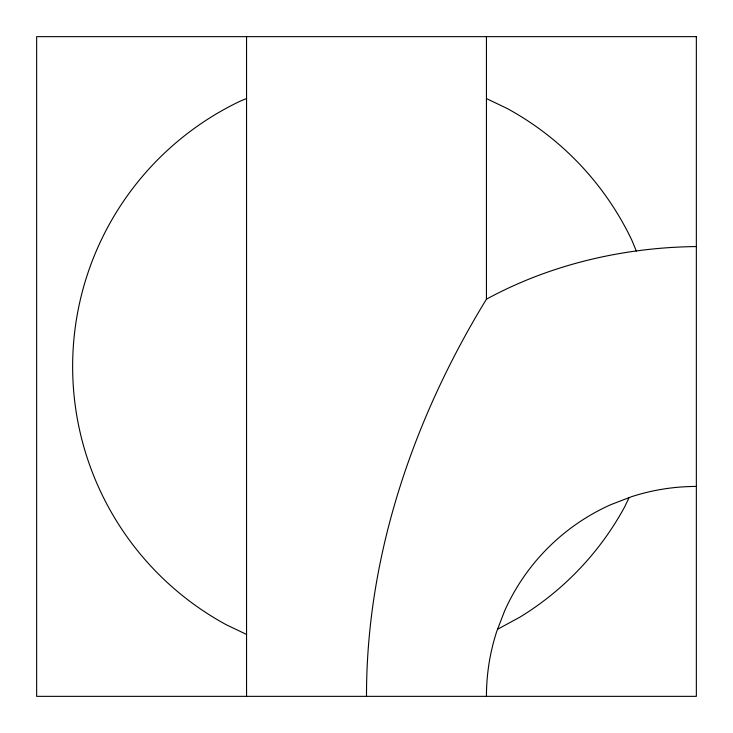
<?xml version="1.0" encoding="UTF-8"?>
<svg xmlns="http://www.w3.org/2000/svg" width="733" height="733" viewBox="0 0 733 733"><rect width="100%" height="100%" fill="white"/><g stroke="black" fill="none" stroke-linecap="round" stroke-linejoin="round"><path stroke-width="1.1" d="M366.5 696.35C366.326 555.751 413.54 418.259 486.446 299.174C550.556 264.292 623.572 247.406 696.35 246.554M629.079 497.643L624.644 506.924A293.869 293.869 0 0 1 519.853 617.186L497.579 629.253M246.554 98.534L240.195 101.163A293.869 293.869 0 0 0 226.076 624.644L246.554 634.43M486.446 98.57L506.924 108.356A293.869 293.869 0 0 1 631.837 240.195L636.336 251.08M486.446 36.65L486.446 299.174M246.554 36.65L246.554 696.35M486.446 696.35A209.904 209.904 0 0 1 496.717 631.489L504.597 610.974A209.904 209.904 0 0 1 610.974 504.597L631.489 496.717A209.904 209.904 0 0 1 696.35 486.446M696.35 36.65L36.65 36.65L36.65 696.35L696.35 696.35L696.35 36.65"/></g></svg>
